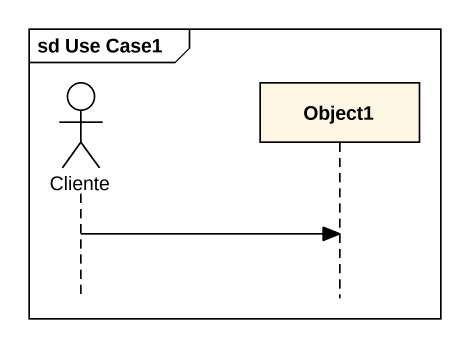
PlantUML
@startuml
mainframe sd Use Case1
hide footbox
actor Cliente
participant Object1

Cliente -> Object1
@enduml
